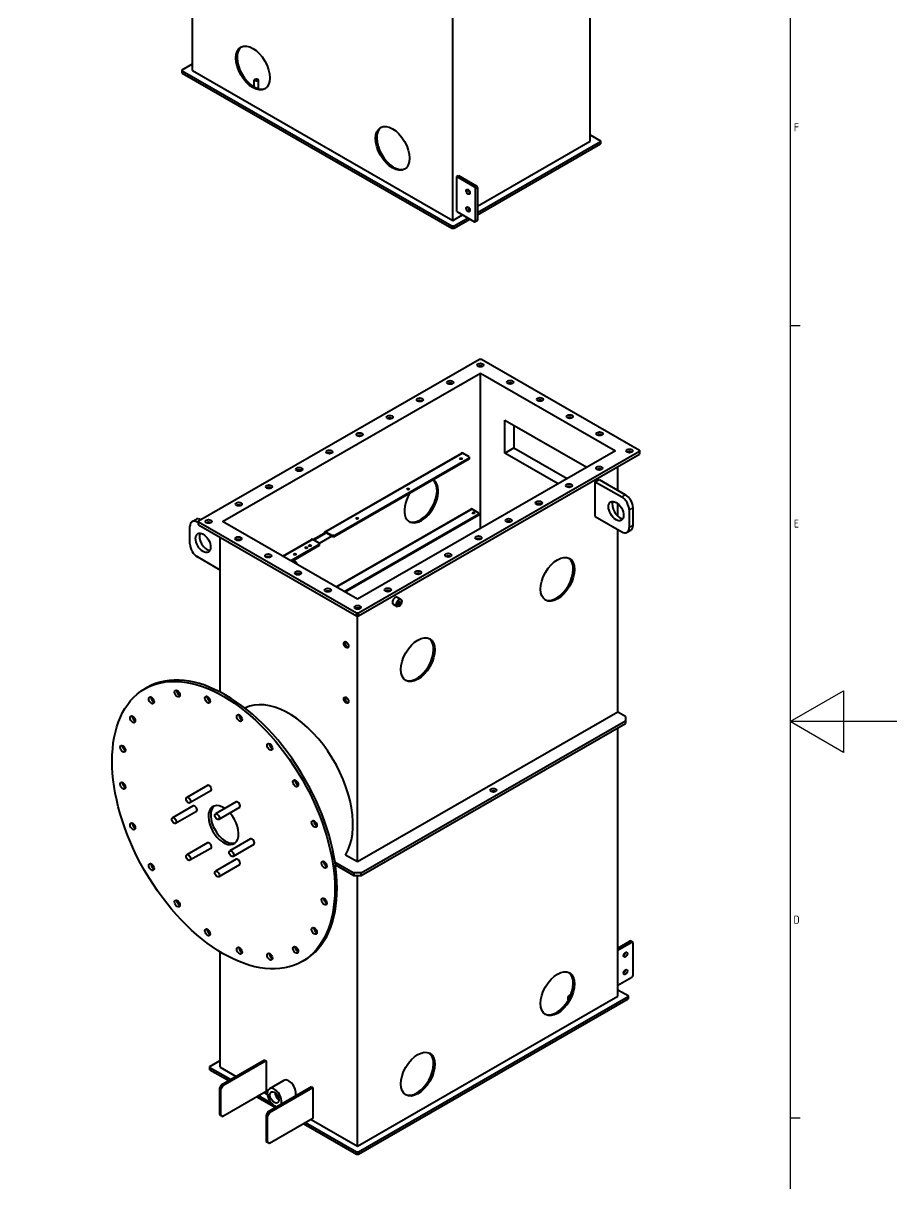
# Model space of a CAD drawing. Header units: millimetres. Extents: x 0 to 4205, y 0 to 2970.
# Drawn here: x 3387 to 4205, y 1052 to 2139 of the extents above; entities that cross this region are included whole.
import ezdxf

# ---------------------------------------------------------------- set-up
doc = ezdxf.new("R2010")
doc.units = ezdxf.units.MM
doc.header["$LTSCALE"] = 5
doc.layers.get('0').update_dxf_attribs({"color": 3, "lineweight": 25})
for name, color, linetype, lineweight in [('가시적인 것(ISO)', 3, 'Continuous', 40), ('가시적인 좁은 것(ISO)', 3, 'Continuous', 35), ('경계(ISO)', 7, 'Continuous', 25)]:
    doc.layers.add(name, color=color, linetype=linetype, lineweight=lineweight)
doc.styles.add('문자 텍스트_PSTEK_POSCO', font='isocp.shx')

# ---------------------------------------------------------------- blocks, each defined once
blk = doc.blocks.new('경계 Default Border')
at = {"layer": '경계(ISO)'}
for p, q in [((821, 371.25), (822.9, 371.25)), ((821, 222.75), (822.9, 222.75))]:
    blk.add_line(p, q, dxfattribs=at)
at = {"layer": '경계(ISO)', "flags": 128}
for points in [[(20, 20), (20, 574), (821, 574), (821, 20), (20, 20)], [(841, 297), (821, 297), (831, 302.77), (831, 291.23), (821, 297)]]:
    blk.add_lwpolyline(points, dxfattribs=at)
at = {"layer": '경계(ISO)', "color": 2, "char_height": 1.5, "attachment_point": 7, "style": '문자 텍스트_PSTEK_POSCO'}
for s, insert in [('F', (821.72, 407.62)), ('E', (821.72, 333.36)), ('D', (821.64, 259.11))]:
    blk.add_mtext(s, dxfattribs=dict(at, insert=insert))

msp = doc.modelspace()

# ---------------------------------------------------------------- linework, layer by layer
at = {"layer": '가시적인 것(ISO)'}
for p, q in [((3917.9239, 2028.6974), (3917.9239, 2525.2003)), ((3789.2305, 1954.5878), (3789.2305, 2451.7014)), ((3545.2786, 2095.0703), (3545.2786, 2346.7178)), ((3535.7327, 2095.6811), (3545.2786, 2101.1783)), ((3535.7327, 2094.4596), (3535.7327, 2095.6811)), ((3788.1698, 1949.0907), (3535.7327, 2094.4596)), ((3535.7327, 2092.6201), (3535.7327, 2094.4596)), ((3535.7327, 2092.6201), (3788.1698, 1947.2512)), ((3545.2786, 2095.0703), (3789.2305, 1954.5878)), ((3603.1352, 2079.6122), (3603.1352, 2086.0825)), ((3607.1352, 2077.9468), (3607.1352, 2086.0825)), ((3917.9239, 2034.8054), (3927.4698, 2029.3082)), ((3812.2114, 1967.8217), (3917.9239, 2028.6974)), ((3927.4698, 2028.0867), (3812.2114, 1961.7138)), ((3812.2114, 1959.8743), (3927.4698, 2026.2472)), ((3927.4698, 2029.3082), (3927.4698, 2028.0867)), ((3927.4698, 2028.0867), (3927.4698, 2026.2472)), ((3792.766, 1995.6617), (3794.5338, 1996.6797)), ((3792.766, 1962.9598), (3792.766, 1995.6617)), ((3792.766, 1995.6617), (3809.383, 1986.0926)), ((3794.5338, 1996.6797), (3811.1508, 1987.1106)), ((3810.4437, 1954.0062), (3810.4437, 1984.2555)), ((3812.2114, 1985.2735), (3812.2114, 1955.0242)), ((3789.2305, 1954.5878), (3798.2673, 1959.7918)), ((3792.766, 1962.9598), (3809.383, 1953.3907)), ((3790.2911, 1949.0907), (3788.1698, 1949.0907)), ((3788.1698, 1949.0907), (3788.1698, 1947.2512)), ((3788.1698, 1947.2512), (3790.2911, 1947.2512)), ((3803.5706, 1956.7378), (3790.2911, 1949.0907)), ((3790.2911, 1947.2512), (3805.1678, 1955.8181)), ((3790.2911, 1947.2512), (3790.2911, 1949.0907)), ((3811.8993, 1954.3351), (3810.1315, 1953.3171)), ((3550.9782, 1672.9853), (3814.0219, 1824.4621)), ((3814.0219, 1824.4621), (3816.1432, 1824.4621)), ((3816.1432, 1824.4621), (3963.9286, 1739.3582)), ((3573.3935, 1672.3745), (3815.0826, 1811.554)), ((3815.0826, 1665.9409), (3815.0826, 1811.554)), ((3815.0826, 1811.554), (3941.5133, 1738.7474)), ((3837.9928, 1767.2941), (3914.5391, 1723.2141)), ((3837.9928, 1736.6361), (3837.9928, 1767.2941)), ((3846.1953, 1762.5706), (3846.1953, 1741.3596)), ((3837.9928, 1736.6361), (3846.1953, 1741.3596)), ((3846.1953, 1741.3596), (3896.1223, 1712.6085)), ((3669.1547, 1662.8561), (3797.2471, 1736.6196)), ((3804.5467, 1731.7426), (3678.5756, 1659.2007)), ((3804.5467, 1730.8025), (3678.5756, 1658.2605)), ((3941.5133, 1738.7474), (3699.8242, 1599.568)), ((3963.9286, 1738.1367), (3700.8848, 1586.6598)), ((3700.8848, 1584.2072), (3963.9286, 1735.684)), ((3804.5467, 1732.9642), (3798.3949, 1736.5068)), ((3804.5467, 1732.9642), (3804.5467, 1731.7426)), ((3804.5467, 1731.7426), (3804.5467, 1730.8025)), ((3887.9198, 1707.885), (3837.9928, 1736.6361)), ((3963.9286, 1739.3582), (3963.9286, 1738.1367)), ((3963.9286, 1738.1367), (3963.9286, 1735.684)), ((3943.776, 1701.6279), (3943.776, 1724.0789)), ((3922.5628, 1709.7719), (3926.0983, 1711.8078)), ((3922.5628, 1709.7719), (3947.3116, 1695.52)), ((3922.5628, 1677.07), (3922.5628, 1709.7719)), ((3926.0983, 1711.8078), (3950.8471, 1697.556)), ((3943.776, 1677.3611), (3943.776, 1689.1209)), ((3679.5828, 1611.2242), (3806.0859, 1684.0725)), ((3813.3855, 1679.1955), (3687.4671, 1606.6839)), ((3813.3855, 1678.2553), (3688.2834, 1606.2138)), ((3813.3855, 1680.4171), (3807.2337, 1683.9597)), ((3813.3855, 1680.4171), (3813.3855, 1679.1955)), ((3813.3855, 1679.1955), (3813.3855, 1678.2553)), ((3922.5628, 1677.07), (3947.3116, 1662.8181)), ((3954.3826, 1683.2726), (3954.3826, 1666.9216)), ((3957.9182, 1668.9576), (3957.9182, 1685.3086)), ((3542.8465, 1651.4482), (3542.8465, 1667.7991)), ((3544.9272, 1672.393), (3548.4628, 1674.429)), ((3550.9782, 1671.2919), (3549.9175, 1671.9027)), ((3550.9782, 1671.7638), (3550.9782, 1672.9853)), ((3550.9782, 1669.3111), (3550.9782, 1671.7638)), ((3698.7635, 1586.6598), (3550.9782, 1671.7638)), ((3550.9782, 1669.3111), (3698.7635, 1584.2072)), ((3699.8242, 1599.568), (3573.3935, 1672.3745)), ((3943.776, 1493.8921), (3943.776, 1664.8541)), ((3952.3019, 1662.3278), (3955.8374, 1664.3637)), ((3571.1307, 1512.6516), (3571.1307, 1657.706)), ((3629.5386, 1640.0427), (3656.7803, 1655.7302)), ((3664.0799, 1652.0748), (3657.9281, 1655.6174)), ((3658.0764, 1655.532), (3668.6761, 1661.636)), ((3669.4893, 1661.1677), (3658.8895, 1655.0637)), ((3675.7714, 1658.6538), (3664.0799, 1651.9211)), ((3668.6761, 1661.636), (3668.6761, 1661.7995)), ((3668.6761, 1661.636), (3669.4893, 1661.1677)), ((3669.4893, 1661.3312), (3669.4893, 1661.1677)), ((3670.3025, 1662.7433), (3676.4543, 1659.2007)), ((3676.4543, 1658.2605), (3670.3025, 1661.8032)), ((3678.5756, 1659.2007), (3676.4543, 1659.2007)), ((3676.4543, 1659.2007), (3676.4543, 1658.2605)), ((3676.4543, 1658.2605), (3678.5756, 1658.2605)), ((3678.5756, 1658.2605), (3678.5756, 1659.2007)), ((3664.0799, 1650.8532), (3637.4229, 1635.5025)), ((3664.0799, 1649.913), (3638.2392, 1635.0324)), ((3664.0799, 1652.0748), (3664.0799, 1650.8532)), ((3664.0799, 1650.8532), (3664.0799, 1649.913)), ((3571.1307, 1626.9849), (3549.9175, 1639.2008)), ((3737.0509, 1601.4357), (3740.5864, 1599.3997)), ((3699.8242, 1590.3306), (3699.8242, 1591.3271)), ((3733.3081, 1594.9363), (3736.8437, 1592.9004)), ((3698.7635, 1586.6598), (3698.7635, 1584.2072)), ((3700.8848, 1586.6598), (3698.7635, 1586.6598)), ((3698.7635, 1584.2072), (3700.8848, 1584.2072)), ((3699.8242, 1353.4096), (3699.8242, 1584.2072)), ((3700.8848, 1584.2072), (3700.8848, 1586.6598)), ((3502.8268, 1516.9865), (3500.7055, 1515.7649)), ((3943.776, 1493.8921), (3699.8242, 1353.4096)), ((3950.8471, 1489.8201), (3943.776, 1493.8921)), ((3703.3597, 1343.2297), (3950.8471, 1485.7482)), ((3703.3597, 1340.777), (3950.8471, 1483.2955)), ((3943.776, 1227.5761), (3943.776, 1479.2236)), ((3950.8471, 1489.8201), (3950.8471, 1485.7482)), ((3950.8471, 1485.7482), (3950.8471, 1483.2955)), ((3559.3806, 1425.1849), (3539.9352, 1413.987)), ((3562.3748, 1419.9854), (3542.9294, 1408.7875)), ((3545.9456, 1406.017), (3526.5001, 1394.8191)), ((3586.2507, 1409.7115), (3566.8052, 1398.5136)), ((3589.2449, 1404.512), (3569.7994, 1393.3141)), ((3548.9398, 1400.8175), (3529.4943, 1389.6196)), ((3559.3806, 1371.3757), (3539.9352, 1360.1778)), ((3599.6857, 1375.0701), (3580.2403, 1363.8723)), ((3562.3748, 1366.1762), (3542.9294, 1354.9783)), ((3602.6799, 1369.8706), (3583.2344, 1358.6728)), ((3699.8242, 1353.4096), (3688.5105, 1359.9247)), ((3586.2507, 1355.9022), (3566.8052, 1344.7043)), ((3589.2449, 1350.7027), (3569.7994, 1339.5048)), ((3678.8035, 1353.2987), (3696.2886, 1343.2297)), ((3679.1945, 1350.6209), (3696.2886, 1340.777)), ((3703.3597, 1343.2297), (3696.2886, 1343.2297)), ((3696.2886, 1343.2297), (3696.2886, 1340.777)), ((3696.2886, 1340.777), (3703.3597, 1340.777)), ((3699.8242, 1087.0936), (3699.8242, 1340.777)), ((3703.3597, 1340.777), (3703.3597, 1343.2297)), ((3943.776, 1272.7219), (3955.0897, 1279.237)), ((3943.776, 1270.6859), (3956.8575, 1278.2191)), ((3957.606, 1278.2926), (3955.8383, 1279.3106)), ((3957.9182, 1247.3543), (3957.9182, 1277.6035)), ((3571.1307, 1161.2032), (3571.1307, 1269.2441)), ((3619.8119, 1262.9853), (3620.1248, 1263.1655)), ((3650.0413, 1261.3444), (3647.92, 1260.1228)), ((3943.776, 1237.9841), (3956.8575, 1245.5172)), ((3943.776, 1233.684), (3953.322, 1228.1869)), ((3699.8242, 1087.0936), (3943.776, 1227.5761)), ((3953.322, 1226.9653), (3700.8848, 1081.5964)), ((3700.8848, 1079.757), (3953.322, 1225.1258)), ((3897.3344, 1224.0878), (3897.3344, 1227.4651)), ((3953.322, 1228.1869), (3953.322, 1226.9653)), ((3953.322, 1226.9653), (3953.322, 1225.1258)), ((3561.5848, 1161.814), (3571.1307, 1167.3111)), ((3612.85, 1167.8367), (3572.1914, 1144.4229)), ((3614.2643, 1167.0223), (3573.6056, 1143.6085)), ((3612.85, 1167.8367), (3614.2643, 1167.0223)), ((3614.2643, 1167.0223), (3614.2643, 1138.4081)), ((3561.5848, 1160.5924), (3561.5848, 1161.814)), ((3561.5848, 1158.7529), (3561.5848, 1160.5924)), ((3580.9275, 1149.4537), (3561.5848, 1160.5924)), ((3561.5848, 1158.7529), (3579.3303, 1148.534)), ((3571.1307, 1161.2032), (3586.2308, 1152.5077)), ((3572.1914, 1144.4229), (3570.4236, 1141.3611)), ((3571.8379, 1140.5467), (3573.6056, 1143.6085)), ((3573.6056, 1143.6085), (3572.1914, 1144.4229)), ((3656.6907, 1142.5905), (3616.032, 1119.1768)), ((3630.7367, 1148.7319), (3617.3016, 1140.9952)), ((3656.6907, 1142.5905), (3658.1049, 1141.7762)), ((3570.4236, 1141.3611), (3571.8379, 1140.5467)), ((3570.4236, 1141.3611), (3570.4236, 1116.8347)), ((3571.8379, 1116.0203), (3571.8379, 1140.5467)), ((3614.2643, 1138.4081), (3573.6056, 1114.9944)), ((3605.5892, 1133.4125), (3623.171, 1123.2878)), ((3619.1062, 1127.4681), (3607.1863, 1134.3322)), ((3612.4896, 1137.3862), (3615.3679, 1135.7287)), ((3658.1049, 1141.7762), (3617.4462, 1118.3624)), ((3658.1049, 1141.7762), (3658.1049, 1113.162)), ((3571.8379, 1116.0203), (3570.4236, 1116.8347)), ((3570.4236, 1116.8347), (3572.1914, 1115.8088)), ((3573.6056, 1114.9944), (3571.8379, 1116.0203)), ((3572.1914, 1115.8088), (3573.6056, 1114.9944)), ((3616.032, 1119.1768), (3614.2643, 1116.1149)), ((3614.2643, 1116.1149), (3615.6785, 1115.3005)), ((3614.2643, 1116.1149), (3614.2643, 1091.5885)), ((3615.6785, 1115.3005), (3617.4462, 1118.3624)), ((3615.6785, 1090.7741), (3615.6785, 1115.3005)), ((3617.4462, 1118.3624), (3616.032, 1119.1768)), ((3658.1049, 1113.162), (3617.4462, 1089.7482)), ((3656.3303, 1112.1401), (3699.8242, 1087.0936)), ((3649.4298, 1108.1664), (3698.7635, 1079.757)), ((3698.7635, 1081.5964), (3651.027, 1109.0861)), ((3615.6785, 1090.7741), (3614.2643, 1091.5885)), ((3614.2643, 1091.5885), (3616.032, 1090.5626)), ((3617.4462, 1089.7482), (3615.6785, 1090.7741)), ((3616.032, 1090.5626), (3617.4462, 1089.7482)), ((3700.8848, 1081.5964), (3698.7635, 1081.5964)), ((3698.7635, 1081.5964), (3698.7635, 1079.757)), ((3698.7635, 1079.757), (3700.8848, 1079.757)), ((3700.8848, 1079.757), (3700.8848, 1081.5964))]:
    msp.add_line(p, q, dxfattribs=at)
for centre, major_axis, ratio in [((3601.8472, 2097.4448), (-11.2282, 19.4981), 0.578093116), ((3605.1352, 2086.0825), (-2, 0), 0.575861701), ((3732.6619, 2022.1136), (-11.2282, 19.4981), 0.578093116), ((3803.3726, 1981.3783), (-1.2476, 2.1665), 0.578093116), ((3803.3726, 1965.0273), (-1.2476, 2.1665), 0.578093116), ((3814.9058, 1819.0668), (-3, 0), 0.575861701), ((3786.6215, 1802.779), (-3, 0), 0.575861701), ((3842.8365, 1802.9826), (-3, 0), 0.575861701), ((3758.3373, 1786.4911), (-3, 0), 0.575861701), ((3870.7672, 1786.8983), (-3, 0), 0.575861701), ((3730.053, 1770.2033), (-3, 0), 0.575861701), ((3898.698, 1770.8141), (-3, 0), 0.575861701), ((3701.7687, 1753.9155), (-3, 0), 0.575861701), ((3926.6287, 1754.7299), (-3, 0), 0.575861701), ((3954.5594, 1738.6456), (-3, 0), 0.575861701), ((3673.4845, 1737.6277), (-3, 0), 0.575861701), ((3796.7685, 1731.3354), (-1.0335, 0), 0.575861701), ((3645.2002, 1721.3398), (-3, 0), 0.575861701), ((3926.2751, 1722.3578), (-3, 0), 0.575861701), ((3897.9909, 1706.07), (-3, 0), 0.575861701), ((3616.9159, 1705.052), (-3, 0), 0.575861701), ((3747.271, 1702.8317), (-1.0335, 0), 0.575861701), ((3588.6316, 1688.7642), (-3, 0), 0.575861701), ((3869.7066, 1689.7822), (-3, 0), 0.575861701), ((3942.0083, 1682.223), (-4.9903, 8.6658), 0.578093116), ((3699.5413, 1675.346), (-1.0335, 0), 0.575861701), ((3808.5065, 1680.4578), (-1.0335, 0), 0.575861701), ((3841.4223, 1673.4943), (-3, 0), 0.575861701), ((3560.3474, 1672.4763), (-3, 0), 0.575861701), ((3555.2208, 1652.4977), (-4.9903, 8.6658), 0.578093116), ((3588.2781, 1656.3921), (-3, 0), 0.575861701), ((3813.138, 1657.2065), (-3, 0), 0.575861701), ((3641.205, 1641.7524), (-1.0335, 0), 0.575861701), ((3651.8116, 1647.8603), (-1.0335, 0), 0.575861701), ((3655.3472, 1649.8963), (-1.0335, 0), 0.575861701), ((3784.8538, 1640.9187), (-3, 0), 0.575861701), ((3616.2088, 1640.3079), (-3, 0), 0.575861701), ((3887.2075, 1618.2855), (11.2282, 19.4981), 0.578093116), ((3644.1395, 1624.2237), (-3, 0), 0.575861701), ((3756.5695, 1624.6308), (-3, 0), 0.575861701), ((3672.0702, 1608.1394), (-3, 0), 0.575861701), ((3728.2852, 1608.343), (-3, 0), 0.575861701), ((3738.7151, 1596.1501), (1.8714, 3.2497), 0.578093116), ((3700.001, 1592.0552), (-3, 0), 0.575861701), ((3738.7151, 1596.1501), (0.8293, 1.44), 0.578093116), ((3756.3927, 1542.9543), (11.2282, 19.4981), 0.578093116), ((3689.2176, 1556.9551), (-1.6219, 2.8164), 0.578093116), ((3574.3127, 1387.9438), (-73.6073, 127.8211), 0.578093116), ((3530.9751, 1511.2397), (-1.7466, 3.033), 0.578093116), ((3506.8127, 1504.8571), (-1.7466, 3.033), 0.578093116), ((3559.3796, 1505.5533), (-1.7466, 3.033), 0.578093116), ((3689.2176, 1505.0409), (-1.6219, 2.8164), 0.578093116), ((3489.2578, 1487.0301), (-1.7466, 3.033), 0.578093116), ((3589.2459, 1488.3544), (-1.7466, 3.033), 0.578093116), ((3480.0286, 1459.504), (-1.7466, 3.033), 0.578093116), ((3617.6504, 1461.3267), (-1.7466, 3.033), 0.578093116), ((3480.0286, 1424.973), (-1.7466, 3.033), 0.578093116), ((3641.8127, 1427.1157), (-1.7466, 3.033), 0.578093116), ((3541.4323, 1411.3873), (-1.4971, 2.5998), 0.578093116), ((3827.1034, 1420.5969), (-3, 0), 0.575861701), ((3527.9972, 1392.2194), (-1.4971, 2.5998), 0.578093116), ((3568.3023, 1395.9139), (-1.4971, 2.5998), 0.578093116), ((3659.3677, 1389.0703), (-1.7466, 3.033), 0.578093116), ((3489.2578, 1386.8173), (-1.7466, 3.033), 0.578093116), ((3541.4323, 1357.578), (-1.4971, 2.5998), 0.578093116), ((3581.7373, 1361.2725), (-1.4971, 2.5998), 0.578093116), ((3506.8127, 1348.7719), (-1.7466, 3.033), 0.578093116), ((3668.5969, 1350.9147), (-1.7466, 3.033), 0.578093116), ((3568.3023, 1342.1046), (-1.4971, 2.5998), 0.578093116), ((3530.9751, 1314.561), (-1.7466, 3.033), 0.578093116), ((3668.5969, 1316.3837), (-1.7466, 3.033), 0.578093116), ((3559.3796, 1287.5332), (-1.7466, 3.033), 0.578093116), ((3659.3677, 1288.8575), (-1.7466, 3.033), 0.578093116), ((3589.2459, 1270.3344), (-1.7466, 3.033), 0.578093116), ((3641.8127, 1271.0306), (-1.7466, 3.033), 0.578093116), ((3617.6504, 1264.6479), (-1.7466, 3.033), 0.578093116), ((3950.8471, 1266.5824), (1.2476, 2.1665), 0.578093116), ((3887.2075, 1229.9506), (11.2282, 19.4981), 0.578093116), ((3950.8471, 1250.2315), (1.2476, 2.1665), 0.578093116), ((3756.3927, 1154.6194), (11.2282, 19.4981), 0.578093116), ((3622.0424, 1132.7626), (-2.9525, 5.1271), 0.578093116)]:
    msp.add_ellipse(centre, major_axis=major_axis, ratio=ratio, dxfattribs=at)
for centre, major_axis, ratio, start_param, end_param in [((3602.9785, 2098.0963), (-11.2282, 19.4981), 0.578093116, 0.050207288, 3.091385365), ((3733.7933, 2022.7651), (-11.2282, 19.4981), 0.578093116, 0.050207288, 3.091385365), ((3805.1404, 1982.3963), (1.2476, -2.1665), 0.578093116, 3.925064558, 5.499713403), ((3809.383, 1984.8663), (0.7485, -1.2999), 0.578093116, 0.787331872, 2.358128199), ((3811.1508, 1985.8842), (-0.7485, 1.2999), 0.578093116, 3.928924525, 5.499720852), ((3805.1404, 1966.0453), (1.2476, -2.1665), 0.578093116, 3.925064558, 5.499713403), ((3809.383, 1954.617), (0.7485, -1.2999), 0.578093116, 5.499720852, 7.070517179), ((3811.1508, 1955.635), (0.7485, -1.2999), 0.578093116, 0, 0.787331872), ((3814.9058, 1816.6142), (-3, 0), 0.575861701, 3.930873278, 5.493904683), ((3786.6215, 1800.3263), (-3, 0), 0.575861701, 3.930873278, 5.493904683), ((3842.8365, 1800.5299), (-3, 0), 0.575861701, 3.930873278, 5.493904683), ((3758.3373, 1784.0385), (-3, 0), 0.575861701, 3.930873278, 5.493904683), ((3870.7672, 1784.4457), (-3, 0), 0.575861701, 3.930873278, 5.493904683), ((3730.053, 1767.7507), (-3, 0), 0.575861701, 3.930873278, 5.493904683), ((3898.698, 1768.3615), (-3, 0), 0.575861701, 3.930873278, 5.493904683), ((3701.7687, 1751.4628), (-3, 0), 0.575861701, 3.930873278, 5.493904683), ((3926.6287, 1752.2772), (-3, 0), 0.575861701, 3.930873278, 5.493904683), ((3673.4845, 1735.175), (-3, 0), 0.575861701, 3.930873278, 5.493904683), ((3796.7685, 1730.3953), (-1.0335, 0), 0.575861701, 4.052178804, 5.372599157), ((3798.3949, 1734.6265), (-1.1478, 1.9931), 0.578093116, 5.499720852, 6.283185307), ((3954.5594, 1736.193), (-3, 0), 0.575861701, 3.930873278, 5.493904683), ((3645.2002, 1718.8872), (-3, 0), 0.575861701, 3.930873278, 5.493904683), ((3926.2751, 1719.9052), (-3, 0), 0.575861701, 3.930873278, 5.493904683), ((3759.6454, 1691.7436), (11.2282, 19.4981), 0.578093116, 1.553767069, 6.296347148), ((3758.514, 1692.3951), (-11.2282, -19.4981), 0.578093116, 0.050207288, 3.05772494), ((3616.9159, 1702.5994), (-3, 0), 0.575861701, 3.930873278, 5.493904683), ((3747.271, 1701.8916), (-1.0335, 0), 0.575861701, 4.052178804, 5.372599157), ((3897.9909, 1703.6173), (-3, 0), 0.575861701, 3.930873278, 5.493904683), ((3950.8471, 1689.3805), (-4.9903, 8.6658), 0.578093116, 3.928924525, 5.499720852), ((3588.6316, 1686.3115), (-3, 0), 0.575861701, 3.930873278, 5.493904683), ((3869.7066, 1687.3295), (-3, 0), 0.575861701, 3.930873278, 5.493904683), ((3945.5438, 1684.259), (-4.9903, 8.6658), 0.578093116, 0.360638466, 2.780954188), ((3947.3116, 1687.3445), (4.9903, -8.6658), 0.578093116, 0.787331872, 2.358128199), ((3553.4531, 1665.7632), (-4.9903, 8.6658), 0.578093116, 5.559492739, 6.283185307), ((3699.5413, 1674.4059), (-1.0335, 0), 0.575861701, 4.052178804, 5.372599157), ((3807.2337, 1682.0793), (-1.1478, 1.9931), 0.578093116, 5.499720852, 6.283185307), ((3808.5065, 1679.5176), (-1.0335, 0), 0.575861701, 4.052178804, 5.372599157), ((3549.9175, 1663.7272), (-4.9903, 8.6658), 0.578093116, 5.499720852, 7.070517179), ((3560.3474, 1670.0237), (-3, 0), 0.575861701, 3.930873278, 5.493904683), ((3841.4223, 1671.0417), (-3, 0), 0.575861701, 3.930873278, 5.493904683), ((3947.3116, 1670.9936), (4.9903, -8.6658), 0.578093116, 5.499720852, 7.070517179), ((3950.8471, 1673.0296), (4.9903, -8.6658), 0.578093116, 0, 0.787331872), ((3558.7564, 1654.5337), (-4.9903, 8.6658), 0.578093116, 0.360638466, 2.780954188), ((3588.2781, 1653.9395), (-3, 0), 0.575861701, 3.930873278, 5.493904683), ((3657.9281, 1653.737), (-1.1478, 1.9931), 0.578093116, 5.499720852, 6.283185307), ((3670.3025, 1660.863), (-1.1478, 1.9931), 0.578093116, 5.499720852, 7.070517179), ((3670.3025, 1660.863), (-0.5739, 0.9966), 0.578093116, 5.499720852, 7.070517179), ((3813.138, 1654.7539), (-3, 0), 0.575861701, 3.930873278, 5.493904683), ((3549.9175, 1647.3762), (-4.9903, 8.6658), 0.578093116, 0.787331872, 2.358128199), ((3651.8116, 1646.9201), (-1.0335, 0), 0.575861701, 4.052178804, 5.372599157), ((3655.3472, 1648.9561), (-1.0335, 0), 0.575861701, 4.052178804, 5.372599157), ((3616.2088, 1637.8552), (-3, 0), 0.575861701, 3.930873278, 5.493904683), ((3627.6993, 1617.0639), (11.2282, 19.4981), 0.578093116, 5.895589168, 6.199317594), ((3628.8307, 1616.4124), (11.2282, 19.4981), 0.578093116, 5.895589168, 6.296347148), ((3641.205, 1640.8122), (-1.0335, 0), 0.575861701, 4.052178804, 5.372599157), ((3784.8538, 1638.466), (-3, 0), 0.575861701, 3.930873278, 5.493904683), ((3886.0761, 1618.937), (-11.2282, -19.4981), 0.578093116, 0.050207288, 3.091385365), ((3644.1395, 1621.771), (-3, 0), 0.575861701, 3.930873278, 5.493904683), ((3756.5695, 1622.1782), (-3, 0), 0.575861701, 3.930873278, 5.493904683), ((3672.0702, 1605.6868), (-3, 0), 0.575861701, 3.930873278, 5.493904683), ((3728.2852, 1605.8904), (-3, 0), 0.575861701, 3.930873278, 5.493904683), ((3735.1795, 1598.186), (-1.8714, -3.2497), 0.578093116, 3.141592654, 6.283185307), ((3700.001, 1589.6026), (-3, 0), 0.575861701, 3.930873278, 5.493904683), ((3690.3489, 1557.6066), (-1.6219, 2.8164), 0.578093116, 0.354842738, 2.786749916), ((3755.2614, 1543.6058), (-11.2282, -19.4981), 0.578093116, 0.050207288, 3.091385365), ((3576.434, 1389.1654), (-73.6073, 127.8211), 0.578093116, 3.141592654, 6.283185307), ((3533.0964, 1512.4613), (1.7466, -3.033), 0.578093116, 3.79126171, 5.633516251), ((3508.934, 1506.0787), (1.7466, -3.033), 0.578093116, 3.79126171, 5.633516251), ((3561.5009, 1506.7749), (1.7466, -3.033), 0.578093116, 3.79126171, 5.633516251), ((3635.4775, 1423.1663), (-42.4177, 73.6596), 0.578093116, 3.438967199, 6.251213923), ((3690.3489, 1505.6924), (-1.6219, 2.8164), 0.578093116, 0.354842738, 2.786749916), ((3491.3791, 1488.2517), (1.7466, -3.033), 0.578093116, 3.79126171, 5.633516251), ((3591.3672, 1489.576), (1.7466, -3.033), 0.578093116, 3.79126171, 5.633516251), ((3482.1499, 1460.7255), (1.7466, -3.033), 0.578093116, 3.79126171, 5.633516251), ((3619.7717, 1462.5483), (1.7466, -3.033), 0.578093116, 3.79126171, 5.633516251), ((3482.1499, 1426.1946), (1.7466, -3.033), 0.578093116, 3.79126171, 5.633516251), ((3560.8777, 1422.5852), (-1.4971, 2.5998), 0.578093116, 3.141592654, 6.283185307), ((3643.934, 1428.3373), (1.7466, -3.033), 0.578093116, 3.79126171, 5.633516251), ((3827.1034, 1418.1442), (-3, 0), 0.575861701, 3.930873278, 5.493904683), ((3547.4427, 1403.4173), (-1.4971, 2.5998), 0.578093116, 3.141592654, 6.283185307), ((3574.3127, 1387.9438), (9.9806, -17.3317), 0.578093116, 2.272217645, 8.206544452), ((3576.434, 1389.1654), (-9.9806, 17.3317), 0.578093116, 0.106060239, 3.035532414), ((3587.7478, 1407.1117), (-1.4971, 2.5998), 0.578093116, 3.141592654, 6.283185307), ((3661.489, 1390.2919), (1.7466, -3.033), 0.578093116, 3.79126171, 5.633516251), ((3491.3791, 1388.0389), (1.7466, -3.033), 0.578093116, 3.79126171, 5.633516251), ((3560.8777, 1368.7759), (-1.4971, 2.5998), 0.578093116, 3.141592633, 6.283185307), ((3601.1828, 1372.4704), (-1.4971, 2.5998), 0.578093116, 3.141592654, 6.283185307), ((3508.934, 1349.9935), (1.7466, -3.033), 0.578093116, 3.79126171, 5.633516251), ((3587.7478, 1353.3025), (-1.4971, 2.5998), 0.578093116, 3.141592654, 6.283185307), ((3670.7182, 1352.1363), (1.7466, -3.033), 0.578093116, 3.79126171, 5.633516251), ((3635.4775, 1423.1663), (42.4177, -73.6596), 0.578093116, 0.031971385, 0.037286753), ((3533.0964, 1315.7825), (1.7466, -3.033), 0.578093116, 3.79126171, 5.633516251), ((3670.7182, 1317.6053), (1.7466, -3.033), 0.578093116, 3.79126171, 5.633516251), ((3561.5009, 1288.7548), (1.7466, -3.033), 0.578093116, 3.79126171, 5.633516251), ((3661.489, 1290.0791), (1.7466, -3.033), 0.578093116, 3.79126171, 5.633516251), ((3591.3672, 1271.556), (1.7466, -3.033), 0.578093116, 3.79126171, 5.633516251), ((3643.934, 1272.2522), (1.7466, -3.033), 0.578093116, 3.79126171, 5.633516251), ((3955.0897, 1278.0107), (0.7485, 1.2999), 0.578093116, 0, 0.783464455), ((3956.8575, 1276.9927), (0.7485, 1.2999), 0.578093116, 5.495853435, 7.066649762), ((3619.7717, 1265.8695), (1.7466, -3.033), 0.578093116, 3.79126171, 5.633516251), ((3949.0793, 1267.6004), (1.2476, 2.1665), 0.578093116, 3.925064558, 5.499713403), ((3949.0793, 1251.2495), (1.2476, 2.1665), 0.578093116, 3.925064558, 5.499713403), ((3886.0761, 1230.6021), (-11.2282, -19.4981), 0.578093116, 0.050207288, 3.091385365), ((3956.8575, 1246.7435), (-0.7485, -1.2999), 0.578093116, 0.783464455, 2.354260782), ((3899.3344, 1227.4651), (-2, 0), 0.575861701, 4.598119762, 7.460102536), ((3755.2614, 1155.2709), (-11.2282, -19.4981), 0.578093116, 0.050207288, 3.091385365), ((3622.0424, 1132.7626), (-4.7408, 8.2325), 0.578093116, 3.535112228, 9.031258386), ((3635.4775, 1140.4993), (-4.7408, 8.2325), 0.578093116, 3.535112228, 6.283185307), ((3626.3699, 1135.2547), (2.8571, -4.9614), 0.578093116, 3.962690325, 5.462087636), ((3626.3699, 1135.2547), (-2.8234, 4.9029), 0.578093116, 0.822377121, 2.319215533)]:
    msp.add_ellipse(centre, major_axis=major_axis, ratio=ratio, start_param=start_param, end_param=end_param, dxfattribs=at)
at = {"layer": '가시적인 좁은 것(ISO)'}
for p, q in [((3811.1508, 1987.1106), (3809.383, 1986.0926)), ((3810.4437, 1984.2555), (3812.2114, 1985.2735)), ((3812.2114, 1955.0242), (3810.4437, 1954.0062)), ((3798.3949, 1736.5068), (3670.3025, 1662.7433)), ((3950.8471, 1697.556), (3947.3116, 1695.52)), ((3807.2337, 1683.9597), (3680.2546, 1610.8373)), ((3954.3826, 1683.2726), (3957.9182, 1685.3086)), ((3549.9175, 1671.9027), (3550.9782, 1672.5135)), ((3957.9182, 1668.9576), (3954.3826, 1666.9216)), ((3657.9281, 1655.6174), (3630.2104, 1639.6559)), ((3670.3056, 1661.8013), (3669.4893, 1661.3312)), ((3955.0897, 1279.237), (3956.8575, 1278.2191))]:
    msp.add_line(p, q, dxfattribs=at)

# ---------------------------------------------------------------- block references
at = {"xscale": 5, "yscale": 5, "zscale": 5}
msp.add_blockref('경계 Default Border', (0, 0), dxfattribs=at)

doc.saveas('drawing.dxf')
